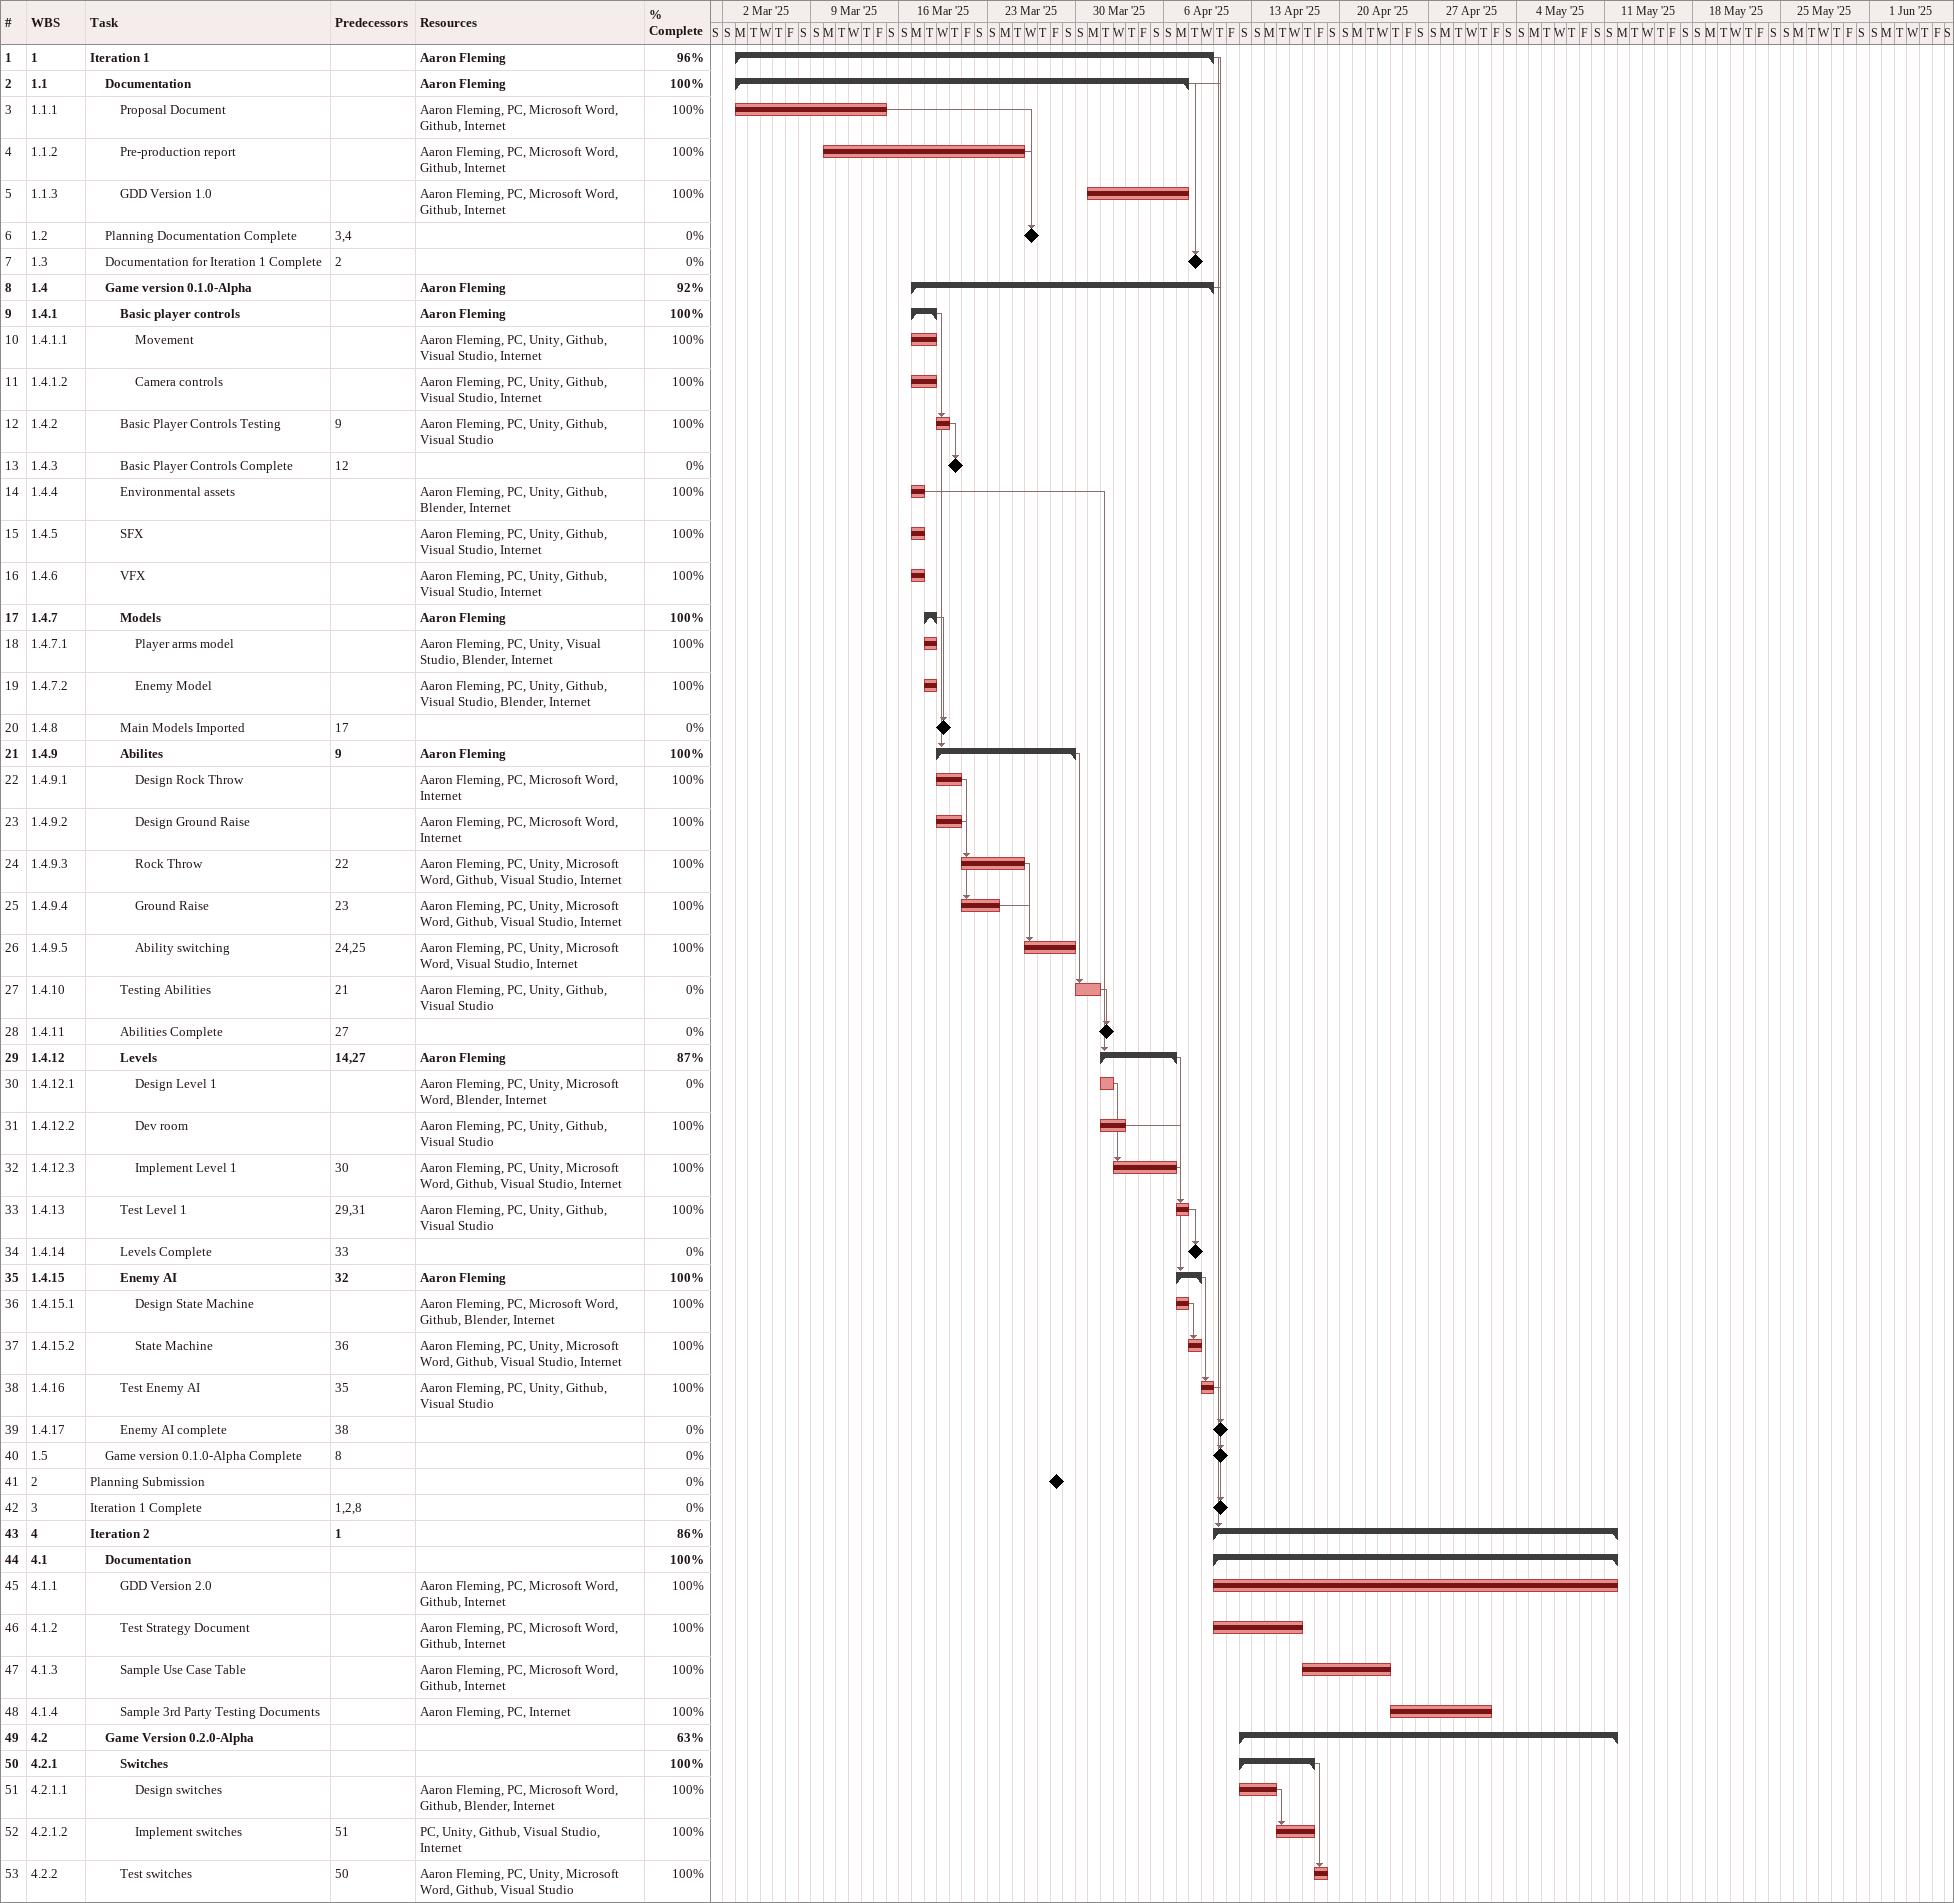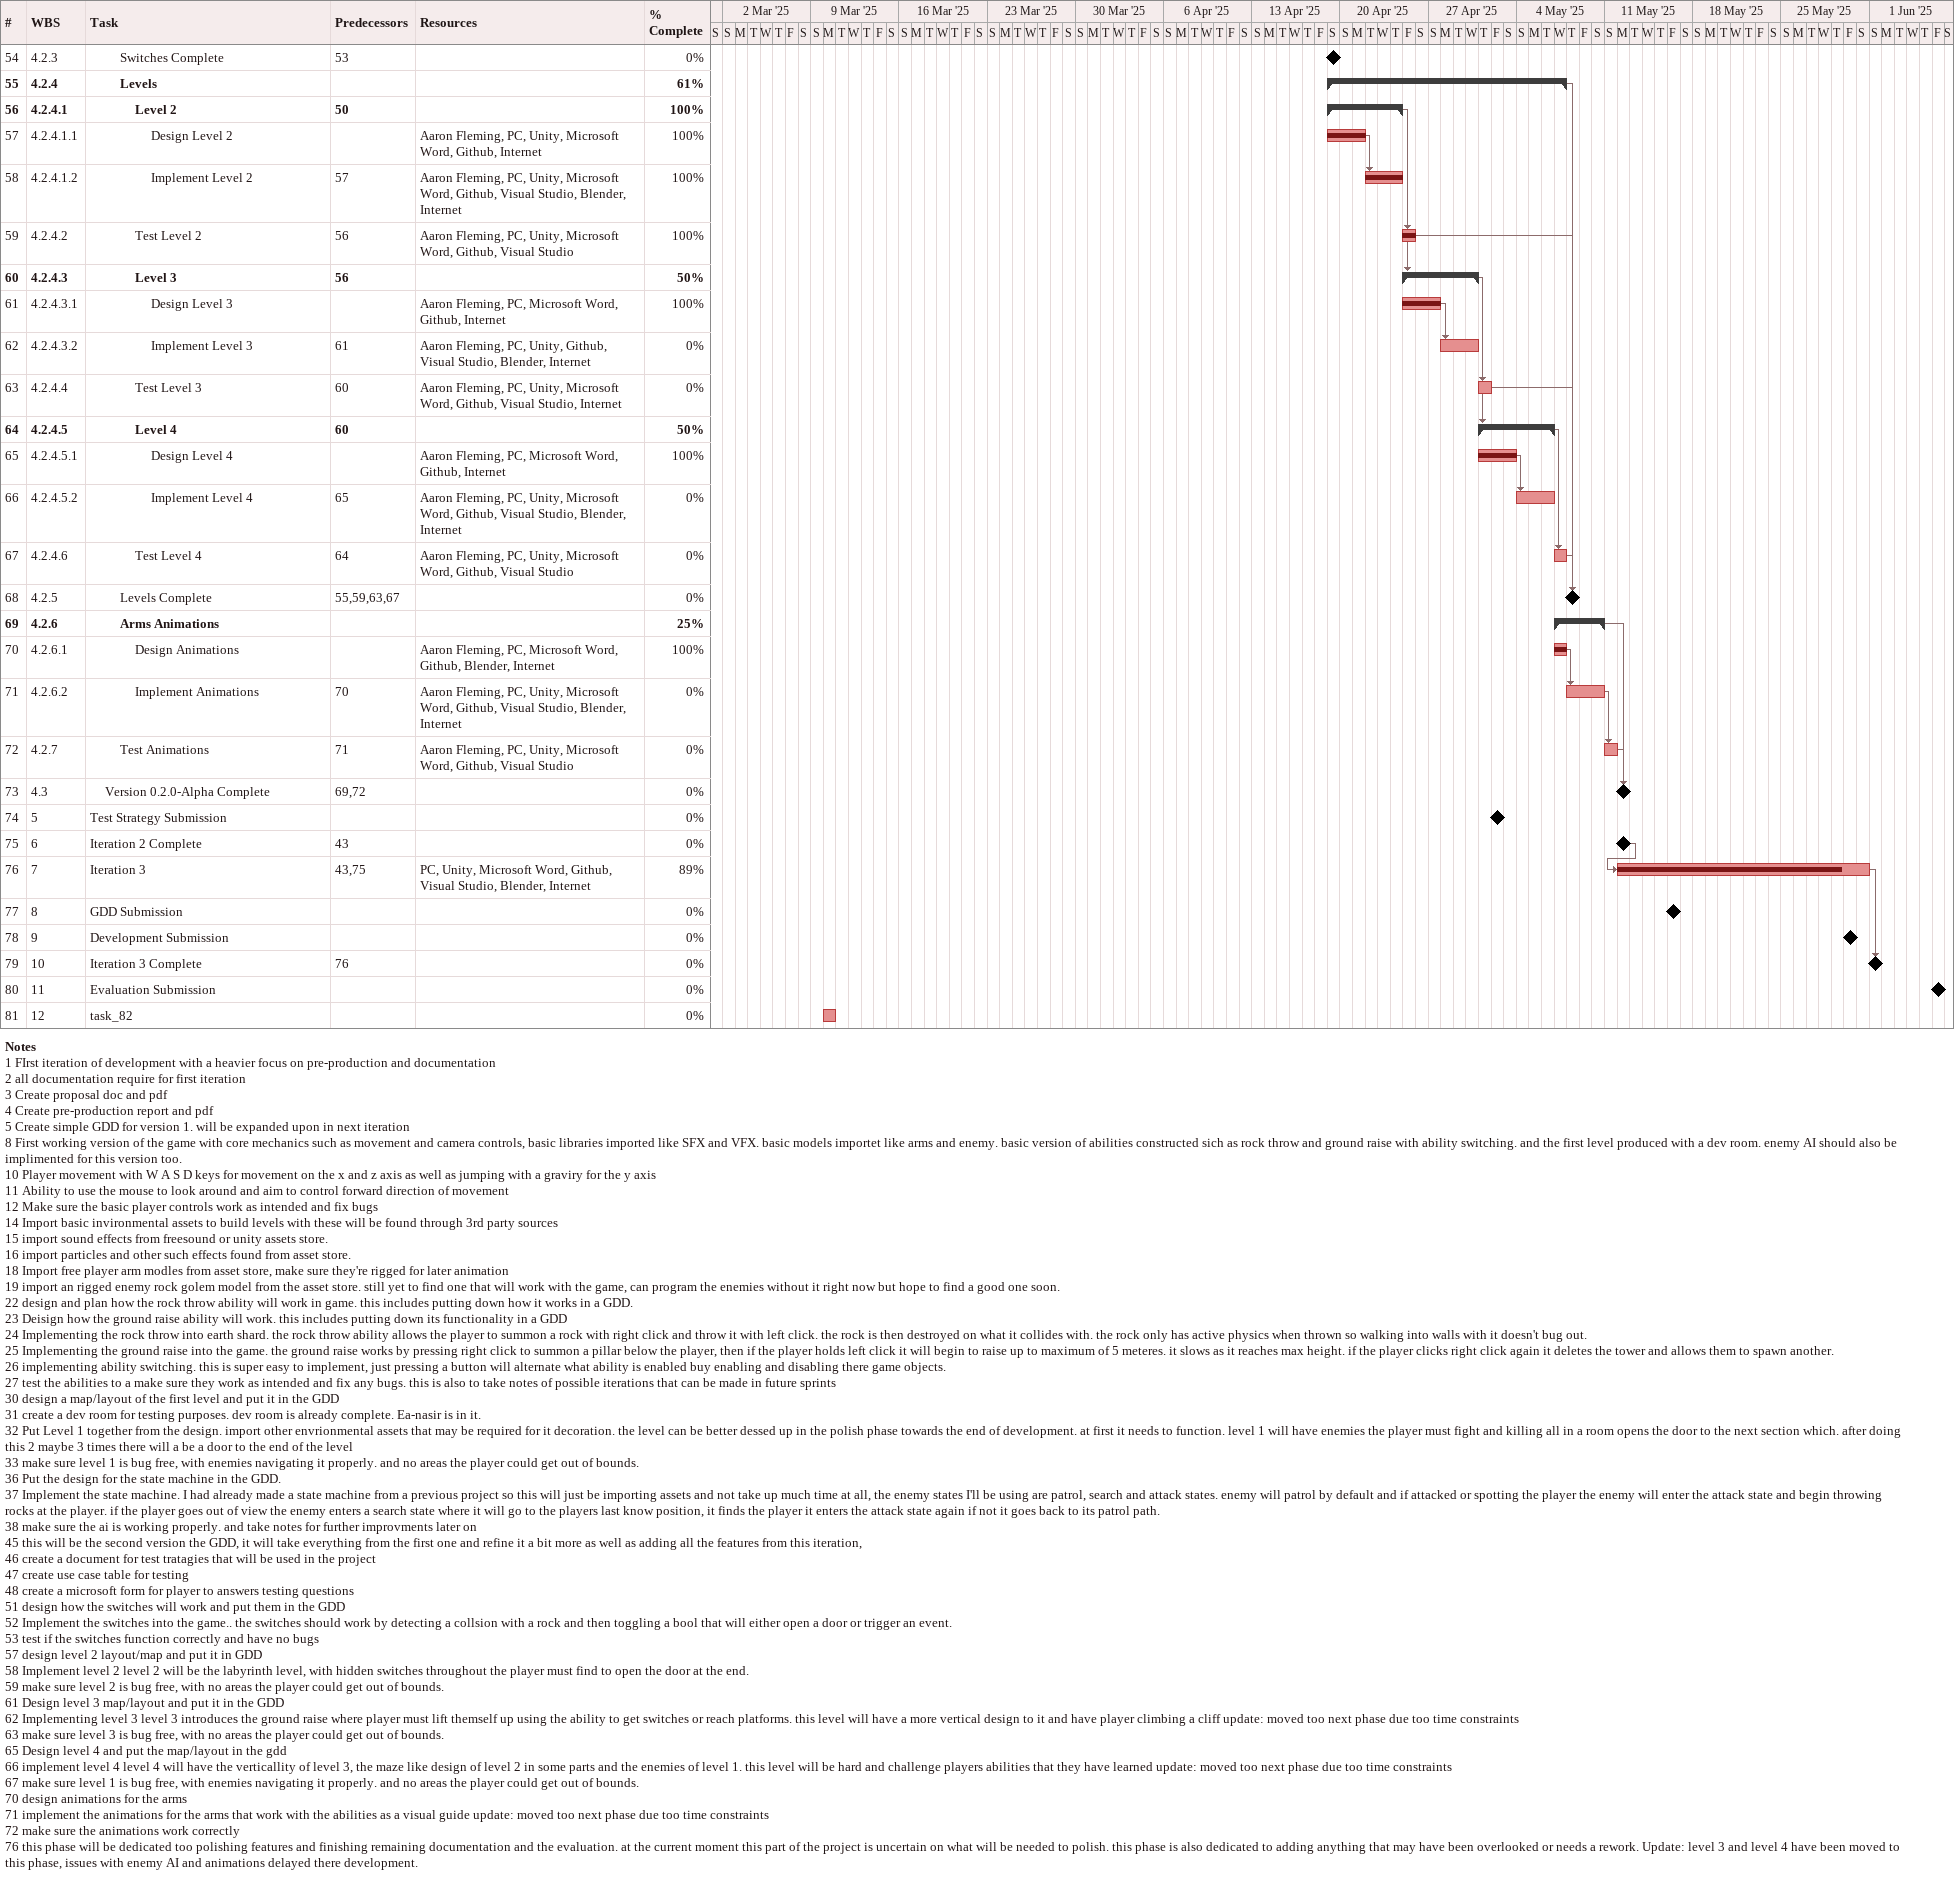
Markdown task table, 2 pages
| ID | WBS | Task | Start | Finish | Predecessors | Resources | % complete |
|---|---|---|---|---|---|---|---|
| 1 | 1 | **Iteration 1** | 2025-03-03 | 2025-04-09 |  | Aaron Fleming | 96 |
| 2 | 1.1 | **Documentation** | 2025-03-03 | 2025-04-07 |  | Aaron Fleming | 100 |
| 3 | 1.1.1 | Proposal Document | 2025-03-03 | 2025-03-14 |  | Aaron Fleming, PC, Microsoft Word, Github, Internet | 100 |
| 4 | 1.1.2 | Pre-production report | 2025-03-10 | 2025-03-25 |  | Aaron Fleming, PC, Microsoft Word, Github, Internet | 100 |
| 5 | 1.1.3 | GDD Version 1.0 | 2025-03-31 | 2025-04-07 |  | Aaron Fleming, PC, Microsoft Word, Github, Internet | 100 |
| 6 | 1.2 | Planning Documentation Complete (milestone) | 2025-03-26 | 2025-03-26 | 3, 4 |  | 0 |
| 7 | 1.3 | Documentation for Iteration 1 Complete (milestone) | 2025-04-08 | 2025-04-08 | 2 |  | 0 |
| 8 | 1.4 | **Game version 0.1.0-Alpha** | 2025-03-17 | 2025-04-09 |  | Aaron Fleming | 92 |
| 9 | 1.4.1 | **Basic player controls** | 2025-03-17 | 2025-03-18 |  | Aaron Fleming | 100 |
| 10 | 1.4.1.1 | Movement | 2025-03-17 | 2025-03-18 |  | Aaron Fleming, PC, Unity, Github, Visual Studio, Internet | 100 |
| 11 | 1.4.1.2 | Camera controls | 2025-03-17 | 2025-03-18 |  | Aaron Fleming, PC, Unity, Github, Visual Studio, Internet | 100 |
| 12 | 1.4.2 | Basic Player Controls Testing | 2025-03-19 | 2025-03-19 | 9 | Aaron Fleming, PC, Unity, Github, Visual Studio | 100 |
| 13 | 1.4.3 | Basic Player Controls Complete (milestone) | 2025-03-20 | 2025-03-20 | 12 |  | 0 |
| 14 | 1.4.4 | Environmental assets | 2025-03-17 | 2025-03-17 |  | Aaron Fleming, PC, Unity, Github, Blender, Internet | 100 |
| 15 | 1.4.5 | SFX | 2025-03-17 | 2025-03-17 |  | Aaron Fleming, PC, Unity, Github, Visual Studio, Internet | 100 |
| 16 | 1.4.6 | VFX | 2025-03-17 | 2025-03-17 |  | Aaron Fleming, PC, Unity, Github, Visual Studio, Internet | 100 |
| 17 | 1.4.7 | **Models** | 2025-03-18 | 2025-03-18 |  | Aaron Fleming | 100 |
| 18 | 1.4.7.1 | Player arms model | 2025-03-18 | 2025-03-18 |  | Aaron Fleming, PC, Unity, Visual Studio, Blender, Internet | 100 |
| 19 | 1.4.7.2 | Enemy Model | 2025-03-18 | 2025-03-18 |  | Aaron Fleming, PC, Unity, Github, Visual Studio, Blender, Internet | 100 |
| 20 | 1.4.8 | Main Models Imported (milestone) | 2025-03-19 | 2025-03-19 | 17 |  | 0 |
| 21 | 1.4.9 | **Abilites** | 2025-03-19 | 2025-03-29 | 9 | Aaron Fleming | 100 |
| 22 | 1.4.9.1 | Design Rock Throw | 2025-03-19 | 2025-03-20 |  | Aaron Fleming, PC, Microsoft Word, Internet | 100 |
| 23 | 1.4.9.2 | Design Ground Raise | 2025-03-19 | 2025-03-20 |  | Aaron Fleming, PC, Microsoft Word, Internet | 100 |
| 24 | 1.4.9.3 | Rock Throw | 2025-03-21 | 2025-03-25 | 22 | Aaron Fleming, PC, Unity, Microsoft Word, Github, Visual Studio, Internet | 100 |
| 25 | 1.4.9.4 | Ground Raise | 2025-03-21 | 2025-03-23 | 23 | Aaron Fleming, PC, Unity, Microsoft Word, Github, Visual Studio, Internet | 100 |
| 26 | 1.4.9.5 | Ability switching | 2025-03-26 | 2025-03-29 | 24, 25 | Aaron Fleming, PC, Unity, Microsoft Word, Visual Studio, Internet | 100 |
| 27 | 1.4.10 | Testing Abilities | 2025-03-30 | 2025-03-31 | 21 | Aaron Fleming, PC, Unity, Github, Visual Studio | 0 |
| 28 | 1.4.11 | Abilities Complete (milestone) | 2025-04-01 | 2025-04-01 | 27 |  | 0 |
| 29 | 1.4.12 | **Levels** | 2025-04-01 | 2025-04-06 | 14, 27 | Aaron Fleming | 87 |
| 30 | 1.4.12.1 | Design Level 1 | 2025-04-01 | 2025-04-01 |  | Aaron Fleming, PC, Unity, Microsoft Word, Blender, Internet | 0 |
| 31 | 1.4.12.2 | Dev room | 2025-04-01 | 2025-04-02 |  | Aaron Fleming, PC, Unity, Github, Visual Studio | 100 |
| 32 | 1.4.12.3 | Implement Level 1 | 2025-04-02 | 2025-04-06 | 30 | Aaron Fleming, PC, Unity, Microsoft Word, Github, Visual Studio, Internet | 100 |
| 33 | 1.4.13 | Test Level 1 | 2025-04-07 | 2025-04-07 | 29, 31 | Aaron Fleming, PC, Unity, Github, Visual Studio | 100 |
| 34 | 1.4.14 | Levels Complete (milestone) | 2025-04-08 | 2025-04-08 | 33 |  | 0 |
| 35 | 1.4.15 | **Enemy AI** | 2025-04-07 | 2025-04-08 | 32 | Aaron Fleming | 100 |
| 36 | 1.4.15.1 | Design State Machine | 2025-04-07 | 2025-04-07 |  | Aaron Fleming, PC, Microsoft Word, Github, Blender, Internet | 100 |
| 37 | 1.4.15.2 | State Machine | 2025-04-08 | 2025-04-08 | 36 | Aaron Fleming, PC, Unity, Microsoft Word, Github, Visual Studio, Internet | 100 |
| 38 | 1.4.16 | Test Enemy AI | 2025-04-09 | 2025-04-09 | 35 | Aaron Fleming, PC, Unity, Github, Visual Studio | 100 |
| 39 | 1.4.17 | Enemy AI complete (milestone) | 2025-04-10 | 2025-04-10 | 38 |  | 0 |
| 40 | 1.5 | Game version 0.1.0-Alpha Complete (milestone) | 2025-04-10 | 2025-04-10 | 8 |  | 0 |
| 41 | 2 | Planning Submission (milestone) | 2025-03-28 | 2025-03-28 |  |  | 0 |
| 42 | 3 | Iteration 1 Complete (milestone) | 2025-04-10 | 2025-04-10 | 1, 2, 8 |  | 0 |
| 43 | 4 | **Iteration 2** | 2025-04-10 | 2025-05-11 | 1 |  | 86 |
| 44 | 4.1 | **Documentation** | 2025-04-10 | 2025-05-11 |  |  | 100 |
| 45 | 4.1.1 | GDD Version 2.0 | 2025-04-10 | 2025-05-11 |  | Aaron Fleming, PC, Microsoft Word, Github, Internet | 100 |
| 46 | 4.1.2 | Test Strategy Document | 2025-04-10 | 2025-04-16 |  | Aaron Fleming, PC, Microsoft Word, Github, Internet | 100 |
| 47 | 4.1.3 | Sample Use Case Table | 2025-04-17 | 2025-04-23 |  | Aaron Fleming, PC, Microsoft Word, Github, Internet | 100 |
| 48 | 4.1.4 | Sample 3rd Party Testing Documents | 2025-04-24 | 2025-05-01 |  | Aaron Fleming, PC, Internet | 100 |
| 49 | 4.2 | **Game Version 0.2.0-Alpha** | 2025-04-12 | 2025-05-11 |  |  | 63 |
| 50 | 4.2.1 | **Switches** | 2025-04-12 | 2025-04-17 |  |  | 100 |
| 51 | 4.2.1.1 | Design switches | 2025-04-12 | 2025-04-14 |  | Aaron Fleming, PC, Microsoft Word, Github, Blender, Internet | 100 |
| 52 | 4.2.1.2 | Implement switches | 2025-04-15 | 2025-04-17 | 51 | PC, Unity, Github, Visual Studio, Internet | 100 |
| 53 | 4.2.2 | Test switches | 2025-04-18 | 2025-04-18 | 50 | Aaron Fleming, PC, Unity, Microsoft Word, Github, Visual Studio | 100 |
| 54 | 4.2.3 | Switches Complete (milestone) | 2025-04-19 | 2025-04-19 | 53 |  | 0 |
| 55 | 4.2.4 | **Levels** | 2025-04-19 | 2025-05-07 |  |  | 61 |
| 56 | 4.2.4.1 | **Level 2** | 2025-04-19 | 2025-04-24 | 50 |  | 100 |
| 57 | 4.2.4.1.1 | Design Level 2 | 2025-04-19 | 2025-04-21 |  | Aaron Fleming, PC, Unity, Microsoft Word, Github, Internet | 100 |
| 58 | 4.2.4.1.2 | Implement Level 2 | 2025-04-22 | 2025-04-24 | 57 | Aaron Fleming, PC, Unity, Microsoft Word, Github, Visual Studio, Blender, Internet | 100 |
| 59 | 4.2.4.2 | Test Level 2 | 2025-04-25 | 2025-04-25 | 56 | Aaron Fleming, PC, Unity, Microsoft Word, Github, Visual Studio | 100 |
| 60 | 4.2.4.3 | **Level 3** | 2025-04-25 | 2025-04-30 | 56 |  | 50 |
| 61 | 4.2.4.3.1 | Design Level 3 | 2025-04-25 | 2025-04-27 |  | Aaron Fleming, PC, Microsoft Word, Github, Internet | 100 |
| 62 | 4.2.4.3.2 | Implement Level 3 | 2025-04-28 | 2025-04-30 | 61 | Aaron Fleming, PC, Unity, Github, Visual Studio, Blender, Internet | 0 |
| 63 | 4.2.4.4 | Test Level 3 | 2025-05-01 | 2025-05-01 | 60 | Aaron Fleming, PC, Unity, Microsoft Word, Github, Visual Studio, Internet | 0 |
| 64 | 4.2.4.5 | **Level 4** | 2025-05-01 | 2025-05-06 | 60 |  | 50 |
| 65 | 4.2.4.5.1 | Design Level 4 | 2025-05-01 | 2025-05-03 |  | Aaron Fleming, PC, Microsoft Word, Github, Internet | 100 |
| 66 | 4.2.4.5.2 | Implement Level 4 | 2025-05-04 | 2025-05-06 | 65 | Aaron Fleming, PC, Unity, Microsoft Word, Github, Visual Studio, Blender, Internet | 0 |
| 67 | 4.2.4.6 | Test Level 4 | 2025-05-07 | 2025-05-07 | 64 | Aaron Fleming, PC, Unity, Microsoft Word, Github, Visual Studio | 0 |
| 68 | 4.2.5 | Levels Complete (milestone) | 2025-05-08 | 2025-05-08 | 55, 59, 63, 67 |  | 0 |
| 69 | 4.2.6 | **Arms Animations** | 2025-05-07 | 2025-05-10 |  |  | 25 |
| 70 | 4.2.6.1 | Design Animations | 2025-05-07 | 2025-05-07 |  | Aaron Fleming, PC, Microsoft Word, Github, Blender, Internet | 100 |
| 71 | 4.2.6.2 | Implement Animations | 2025-05-08 | 2025-05-10 | 70 | Aaron Fleming, PC, Unity, Microsoft Word, Github, Visual Studio, Blender, Internet | 0 |
| 72 | 4.2.7 | Test Animations | 2025-05-11 | 2025-05-11 | 71 | Aaron Fleming, PC, Unity, Microsoft Word, Github, Visual Studio | 0 |
| 73 | 4.3 | Version 0.2.0-Alpha Complete (milestone) | 2025-05-12 | 2025-05-12 | 69, 72 |  | 0 |
| 74 | 5 | Test Strategy Submission (milestone) | 2025-05-02 | 2025-05-02 |  |  | 0 |
| 75 | 6 | Iteration 2 Complete (milestone) | 2025-05-12 | 2025-05-12 | 43 |  | 0 |
| 76 | 7 | Iteration 3 | 2025-05-12 | 2025-05-31 | 43, 75 | PC, Unity, Microsoft Word, Github, Visual Studio, Blender, Internet | 89 |
| 77 | 8 | GDD Submission (milestone) | 2025-05-16 | 2025-05-16 |  |  | 0 |
| 78 | 9 | Development Submission (milestone) | 2025-05-30 | 2025-05-30 |  |  | 0 |
| 79 | 10 | Iteration 3 Complete (milestone) | 2025-06-01 | 2025-06-01 | 76 |  | 0 |
| 80 | 11 | Evaluation Submission (milestone) | 2025-06-06 | 2025-06-06 |  |  | 0 |
| 81 | 12 | task_82 | 2025-03-10 | 2025-03-10 |  |  | 0 |

Notes
- 1: FIrst iteration of development with a heavier focus on pre-production and documentation
- 2: all documentation require for first iteration
- 3: Create proposal doc and pdf
- 4: Create pre-production report and pdf
- 5: Create simple GDD for version 1. will be expanded upon in next iteration
- 8: First working version of the game with core mechanics such as movement and camera controls, basic libraries imported like SFX and VFX. basic models importet like arms and enemy. basic version of abilities constructed sich as rock throw and ground raise with ability switching. and the first level produced with a dev room. enemy AI should also be implimented for this version too.
- 10: Player movement with W A S D keys for movement on the x and z axis as well as jumping with a graviry for the y axis
- 11: Ability to use the mouse to look around and aim to control forward direction of movement
- 12: Make sure the basic player controls work as intended and fix bugs
- 14: Import basic invironmental assets to build levels with these will be found through 3rd party sources
- 15: import sound effects from freesound or unity assets store.
- 16: import particles and other such effects found from asset store.
- 18: Import free player arm modles from asset store, make sure they're rigged for later animation
- 19: import an rigged enemy rock golem model from the asset store. still yet to find one that will work with the game, can program the enemies without it right now but hope to find a good one soon.
- 22: design and plan how the rock throw ability will work in game. this includes putting down how it works in a GDD.
- 23: Deisign how the ground raise ability will work. this includes putting down its functionality in a GDD
- 24: Implementing the rock throw into earth shard. the rock throw ability allows the player to summon a rock with right click and throw it with left click. the rock is then destroyed on what it collides with. the rock only has active physics when thrown so walking into walls with it doesn't bug out.
- 25: Implementing the ground raise into the game. the ground raise works by pressing right click to summon a pillar below the player, then if the player holds left click it will begin to raise up to maximum of 5 meteres. it slows as it reaches max height. if the player clicks right click again it deletes the tower and allows them to spawn another.
- 26: implementing ability switching. this is super easy to implement, just pressing a button will alternate what ability is enabled buy enabling and disabling there game objects.
- 27: test the abilities to a make sure they work as intended and fix any bugs. this is also to take notes of possible iterations that can be made in future sprints
- 30: design a map/layout of the first level and put it in the GDD
- 31: create a dev room for testing purposes. dev room is already complete. Ea-nasir is in it.
- 32: Put Level 1 together from the design. import other envrionmental assets that may be required for it decoration. the level can be better dessed up in the polish phase towards the end of development. at first it needs to function. level 1 will have enemies the player must fight and killing all in a room opens the door to the next section which. after doing this 2 maybe 3 times there will a be a door to the end of the level
- 33: make sure level 1 is bug free, with enemies navigating it properly. and no areas the player could get out of bounds.
- 36: Put the design for the state machine in the GDD.
- 37: Implement the state machine. I had already made a state machine from a previous project so this will just be importing assets and not take up much time at all, the enemy states I'll be using are patrol, search and attack states. enemy will patrol by default and if attacked or spotting the player the enemy will enter the attack state and begin throwing rocks at the player. if the player goes out of view the enemy enters a search state where it will go to the players last know position, it finds the player it enters the attack state again if not it goes back to its patrol path.
- 38: make sure the ai is working properly. and take notes for further improvments later on
- 45: this will be the second version the GDD, it will take everything from the first one and refine it a bit more as well as adding all the features from this iteration,
- 46: create a document for test tratagies that will be used in the project
- 47: create use case table for testing
- 48: create a microsoft form for player to answers testing questions
- 51: design how the switches will work and put them in the GDD
- 52: Implement the switches into the game.. the switches should work by detecting a collsion with a rock and then toggling a bool that will either open a door or trigger an event.
- 53: test if the switches function correctly and have no bugs
- 57: design level 2 layout/map and put it in GDD
- 58: Implement level 2 level 2 will be the labyrinth level, with hidden switches throughout the player must find to open the door at the end.
- 59: make sure level 2 is bug free, with no areas the player could get out of bounds.
- 61: Design level 3 map/layout and put it in the GDD
- 62: Implementing level 3 level 3 introduces the ground raise where player must lift themself up using the ability to get switches or reach platforms. this level will have a more vertical design to it and have player climbing a cliff update: moved too next phase due too time constraints
- 63: make sure level 3 is bug free, with no areas the player could get out of bounds.
- 65: Design level 4 and put the map/layout in the gdd
- 66: implement level 4 level 4 will have the verticallity of level 3, the maze like design of level 2 in some parts and the enemies of level 1. this level will be hard and challenge players abilities that they have learned update: moved too next phase due too time constraints
- 67: make sure level 1 is bug free, with enemies navigating it properly. and no areas the player could get out of bounds.
- 70: design animations for the arms
- 71: implement the animations for the arms that work with the abilities as a visual guide update: moved too next phase due too time constraints
- 72: make sure the animations work correctly
- 76: this phase will be dedicated too polishing features and finishing remaining documentation and the evaluation. at the current moment this part of the project is uncertain on what will be needed to polish. this phase is also dedicated to adding anything that may have been overlooked or needs a rework. Update: level 3 and level 4 have been moved to this phase, issues with enemy AI and animations delayed there development.
